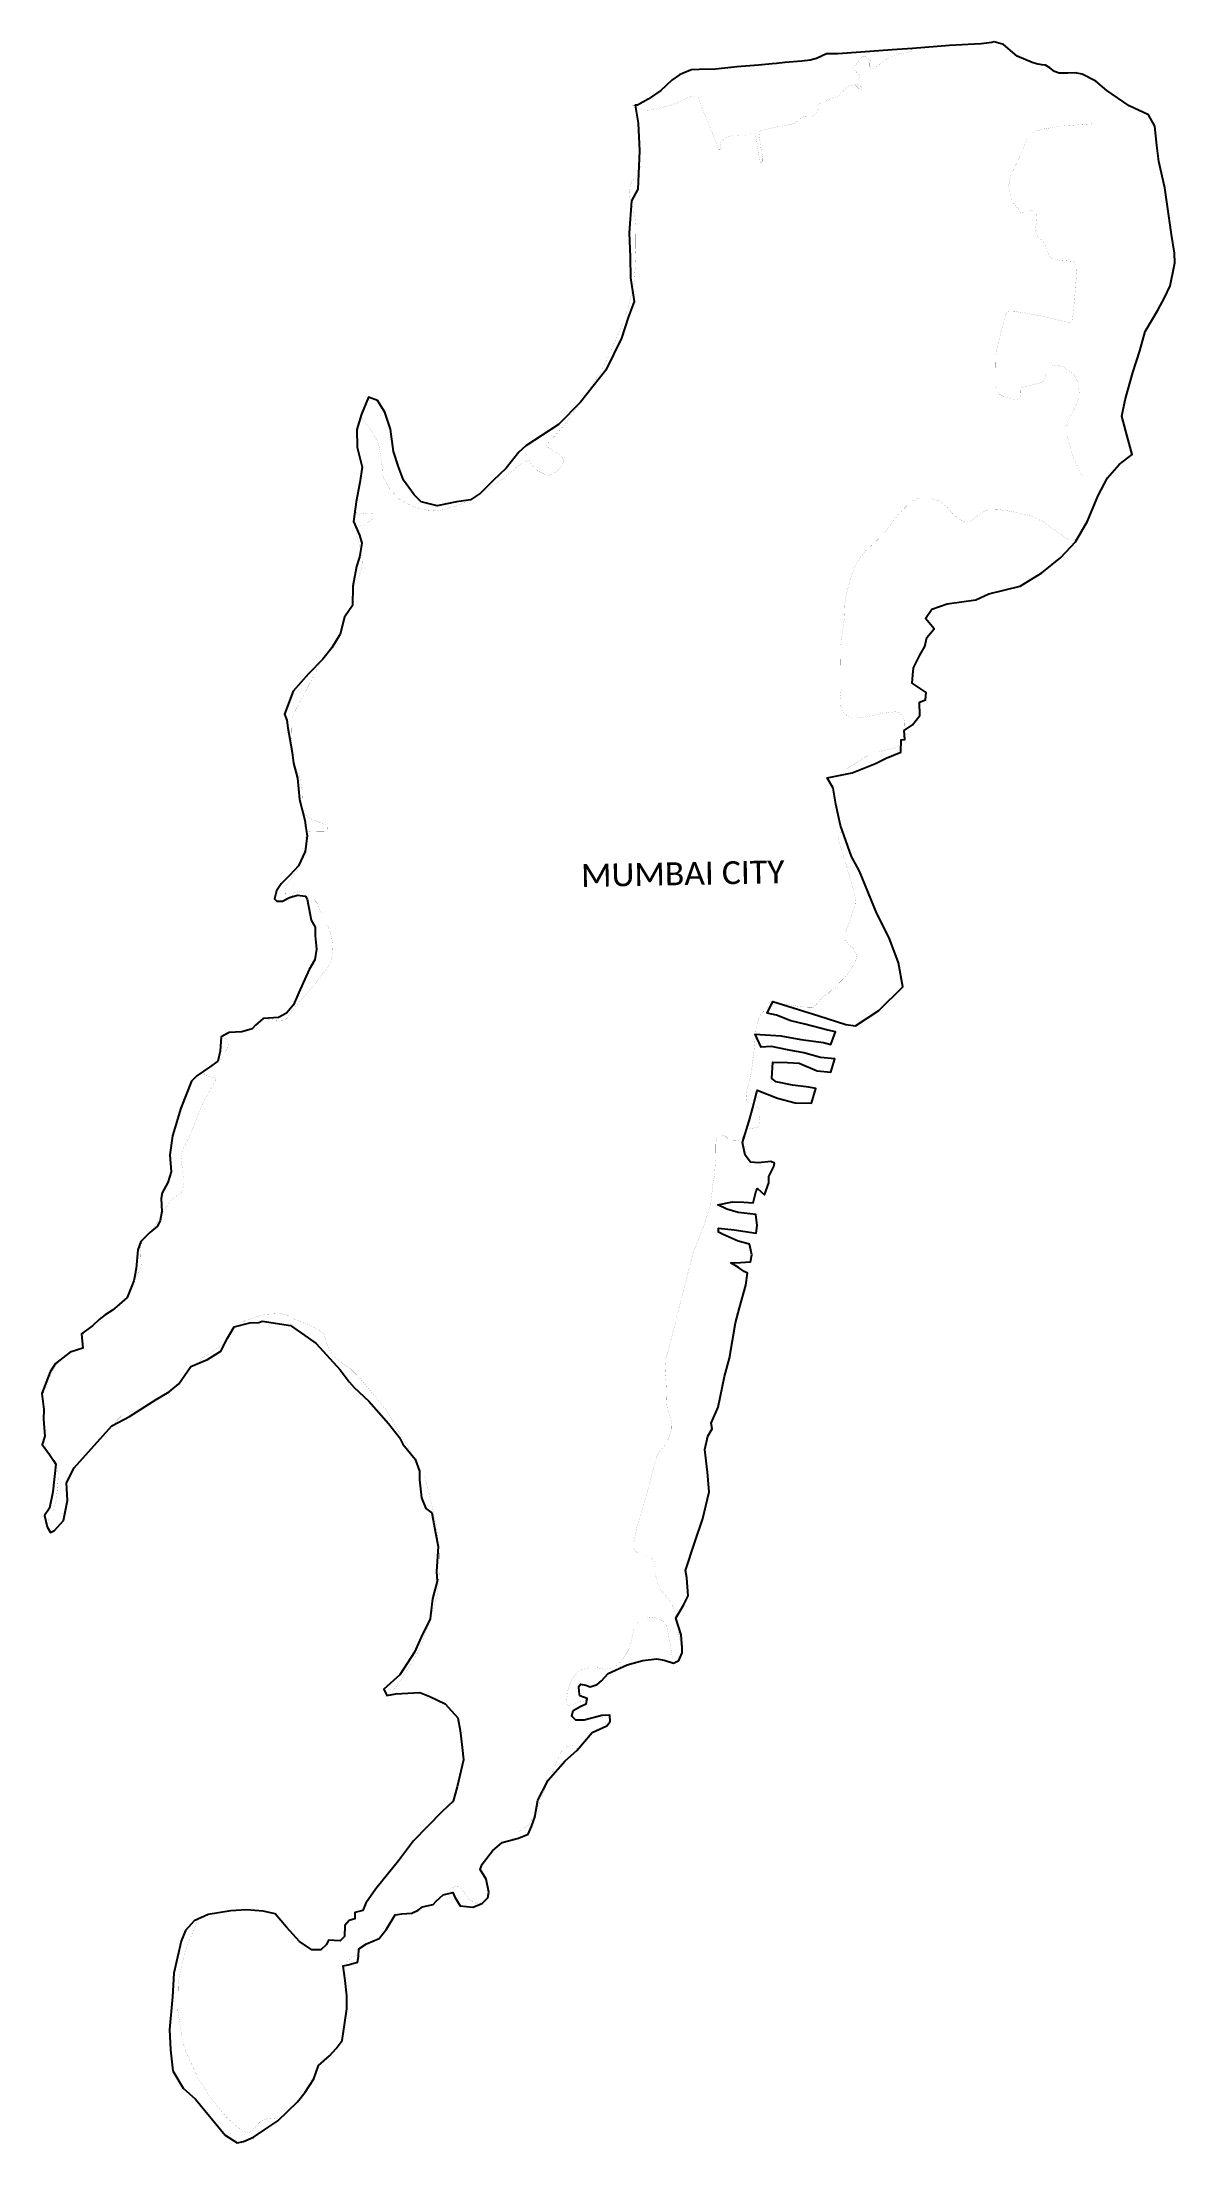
# Model space of a CAD drawing. Header units: metres. Extents: x 267545 to 277034, y 2090463 to 2108057.
import ezdxf

# ---------------------------------------------------------------- set-up
doc = ezdxf.new("R2010")
doc.units = ezdxf.units.M
for name, color, linetype in [('HAZARDS LINE', 1, 'Continuous'), ('village', 3, 'Continuous'), ('VILLAGE NAME', 250, 'Continuous')]:
    doc.layers.add(name, color=color, linetype=linetype)
doc.styles.get("Standard").update_dxf_attribs({"font": 'simplex.shx'})

msp = doc.modelspace()

# ---------------------------------------------------------------- linework, layer by layer
at = {"color": 3, "flags": 128}
msp.add_lwpolyline([(268640, 2091068), (268728, 2090922)], dxfattribs=at)
at = {"layer": 'HAZARDS LINE', "lineweight": 18}
for points, const_width in [([(272517, 2107509), (272541, 2107504), (272588, 2107484), (272632, 2107487), (272692, 2107495), (272796, 2107525), (272872, 2107548), (272912, 2107572), (272964, 2107595), (272996, 2107603), (273024, 2107599), (273040, 2107594), (273059, 2107542), (273172, 2107262), (273214, 2107154), (273226, 2107154), (273234, 2107162), (273223, 2107206), (273227, 2107218), (273239, 2107230), (273255, 2107237), (273291, 2107265), (273323, 2107272), (273359, 2107272), (273391, 2107276), (273431, 2107275), (273447, 2107279), (273451, 2107287), (273459, 2107291), (273487, 2107295), (273502, 2107294), (273518, 2107282), (273526, 2107262), (273556, 2107063), (273563, 2107051), (273579, 2107050), (273580, 2107094), (273569, 2107150), (273554, 2107258), (273550, 2107294), (273550, 2107310), (273586, 2107321), (273690, 2107344), (273762, 2107355), (273814, 2107366), (273850, 2107378), (273878, 2107398), (273898, 2107417), (273914, 2107429), (273938, 2107433), (273990, 2107432), (274014, 2107448), (274034, 2107468), (274042, 2107487), (274046, 2107495), (274035, 2107507), (274035, 2107515), (274047, 2107531), (274071, 2107547), (274095, 2107559), (274127, 2107574), (274159, 2107586), (274191, 2107593), (274219, 2107601), (274227, 2107613), (274231, 2107625), (274239, 2107637), (274259, 2107652), (274276, 2107672), (274304, 2107688), (274332, 2107695), (274352, 2107703), (274355, 2107699), (274387, 2107667), (274407, 2107659), (274415, 2107662), (274411, 2107666), (274399, 2107683), (274383, 2107695), (274375, 2107703), (274376, 2107715), (274380, 2107723), (274384, 2107735), (274388, 2107750), (274392, 2107774), (274388, 2107786), (274369, 2107802), (274353, 2107819), (274341, 2107823), (274341, 2107827), (274349, 2107846), (274353, 2107850), (274402, 2107922), (274414, 2107929), (274418, 2107933), (274426, 2107933), (274430, 2107937), (274434, 2107933), (274442, 2107933), (274454, 2107925), (274477, 2107905), (274481, 2107905), (274481, 2107901), (274477, 2107893), (274473, 2107885), (274473, 2107857), (274477, 2107853), (274485, 2107845), (274500, 2107837), (274520, 2107837), (274565, 2107876), (274637, 2107927), (274709, 2107954), (274793, 2107969), (274821, 2107977), (274829, 2107984), (274831, 2108002)], 0.597), ([(272525, 2107525), (272497, 2107525), (272489, 2107525), (272477, 2107521)], 0.597), ([(276317, 2104366), (276266, 2104415), (276239, 2104451), (276215, 2104507), (276184, 2104575), (276127, 2104767), (276128, 2104846), (276144, 2104906), (276189, 2104981), (276213, 2105033), (276234, 2105088), (276230, 2105140), (276227, 2105172), (276223, 2105204), (276204, 2105240), (276180, 2105276), (276137, 2105312), (276097, 2105337), (276038, 2105353), (276002, 2105346), (275974, 2105318), (275953, 2105275), (275941, 2105231), (275924, 2105207), (275865, 2105192), (275765, 2105169), (275741, 2105162), (275740, 2105118), (275736, 2105078), (275728, 2105062), (275696, 2105058), (275612, 2105083), (275561, 2105108), (275541, 2105136), (275526, 2105192), (275529, 2105431), (275600, 2105721), (275616, 2105780), (275644, 2105804), (275692, 2105803), (275903, 2105765), (276078, 2105723), (276149, 2105707), (276173, 2105714), (276182, 2105786), (276200, 2105989), (276210, 2106132), (276207, 2106192), (276195, 2106208), (276179, 2106220), (276071, 2106229), (276016, 2106238), (275988, 2106250), (275976, 2106270), (275965, 2106306), (275953, 2106338), (275942, 2106370), (275922, 2106394), (275898, 2106411), (275883, 2106435), (275871, 2106451), (275867, 2106495), (275872, 2106538), (275876, 2106586), (275873, 2106626), (275865, 2106650), (275849, 2106650), (275833, 2106646), (275789, 2106631), (275741, 2106628), (275718, 2106664), (275671, 2106720), (275659, 2106772), (275640, 2106844), (275649, 2106899), (275661, 2106943), (275719, 2107066), (275751, 2107133), (275796, 2107248), (275804, 2107260), (275812, 2107272), (275841, 2107300), (275925, 2107327), (276084, 2107353), (276351, 2107373)], 0.597), ([(270216, 2104921), (270280, 2104833), (270343, 2104741), (270366, 2104681), (270396, 2104493), (270399, 2104429), (270414, 2104385), (270457, 2104313), (270536, 2104229), (270659, 2104163), (270778, 2104134), (270838, 2104130), (270909, 2104141), (271001, 2104168), (271065, 2104191), (271138, 2104234), (271226, 2104285), (271354, 2104363), (271410, 2104402), (271515, 2104492), (271591, 2104543), (271615, 2104551), (271627, 2104551), (271643, 2104523), (271658, 2104503), (271698, 2104466), (271761, 2104434), (271785, 2104426), (271829, 2104445), (271869, 2104472), (271906, 2104520), (271914, 2104544), (271906, 2104576), (271883, 2104600), (271839, 2104628), (271804, 2104652), (271776, 2104665), (271768, 2104677), (271784, 2104700), (271837, 2104756), (271917, 2104846), (272116, 2105127), (272168, 2105210), (272229, 2105297), (272278, 2105404), (272323, 2105503), (272372, 2105614), (272405, 2105689), (272430, 2105765), (272458, 2105844), (272483, 2105951), (272504, 2106047), (272509, 2106114), (272514, 2106174), (272519, 2106306), (272518, 2106509), (272511, 2106589), (272492, 2106672), (272469, 2106752), (272465, 2106800), (272474, 2106864), (272486, 2106888), (272510, 2106915), (272531, 2106939), (272551, 2106978), (272555, 2107010), (272556, 2107042), (272545, 2107064)], 0.597), ([(270149, 2103473), (270161, 2103496), (270214, 2103619), (270227, 2103694), (270224, 2103762), (270217, 2103802), (270201, 2103854), (270174, 2103946), (270175, 2103974), (270187, 2103994), (270255, 2104021), (270303, 2104052), (270323, 2104068), (270323, 2104088), (270312, 2104108), (270304, 2104112), (270264, 2104112), (270236, 2104108), (270212, 2104105), (270196, 2104101), (270184, 2104105), (270176, 2104121), (270173, 2104165), (270177, 2104218)], 0.597), ([(274750, 2102213), (274755, 2102225), (274764, 2102268), (274768, 2102320), (274769, 2102352), (274765, 2102384), (274746, 2102416), (274726, 2102440), (274694, 2102448), (274626, 2102441), (274523, 2102422), (274451, 2102407), (274379, 2102396), (274323, 2102397), (274295, 2102409), (274268, 2102433), (274248, 2102465), (274229, 2102506), (274229, 2102553), (274238, 2102633), (274234, 2102999), (274265, 2103234), (274270, 2103354), (274283, 2103437), (274317, 2103568), (274358, 2103675), (274394, 2103735), (274443, 2103794), (274527, 2103873), (274604, 2103947), (274673, 2104046), (274761, 2104145), (274826, 2104212), (274902, 2104239), (274989, 2104238), (275057, 2104213), (275120, 2104169), (275167, 2104112), (275211, 2104072), (275246, 2104048), (275282, 2104039), (275326, 2104047), (275374, 2104082), (275430, 2104125), (275466, 2104137), (275566, 2104140), (275657, 2104127), (275800, 2104097), (275923, 2104044), (276006, 2103983), (276097, 2103918), (276148, 2103886), (276172, 2103886), (276208, 2103893), (276216, 2103898)], 0.597), ([(269637, 2102251), (269639, 2102394), (269655, 2102434), (269680, 2102485), (269737, 2102584), (269786, 2102683), (269830, 2102763), (269863, 2102834), (269871, 2102863)], 0.597), ([(269391, 2099874), (269392, 2099874), (269424, 2099873), (269527, 2099864), (269583, 2099867), (269599, 2099883), (269660, 2099970), (269819, 2100155), (269944, 2100313), (269965, 2100361), (269982, 2100433), (269979, 2100513), (269968, 2100573), (269937, 2100661), (269887, 2100761), (269848, 2100850), (269789, 2100910), (269730, 2100939), (269698, 2100944), (269670, 2100936), (269650, 2100924), (269637, 2100901), (269625, 2100881), (269617, 2100873), (269605, 2100869), (269589, 2100877), (269581, 2100905), (269582, 2100933), (269590, 2100981), (269623, 2101036), (269656, 2101084), (269700, 2101147), (269725, 2101223), (269746, 2101298), (269751, 2101334), (269756, 2101410), (269760, 2101430), (269780, 2101441), (269796, 2101449), (269908, 2101448), (269924, 2101451), (269936, 2101463), (269937, 2101491), (269925, 2101503), (269901, 2101508), (269865, 2101524), (269826, 2101537), (269790, 2101557), (269770, 2101569), (269750, 2101586), (269735, 2101610), (269727, 2101638), (269728, 2101698), (269725, 2101794), (269703, 2101906), (269676, 2101966), (269653, 2102018), (269638, 2102090), (269635, 2102226), (269636, 2102270)], 0.599), ([(274740, 2102176), (274688, 2102144), (274624, 2102129), (274556, 2102114), (274487, 2102091), (274431, 2102064), (274387, 2102033), (274282, 2101970), (274246, 2101935), (274239, 2101919)], 0.599), ([(274250, 2101450), (274231, 2101436), (274214, 2101400), (274218, 2101364), (274283, 2101160), (274348, 2100936), (274359, 2100876), (274354, 2100828), (274329, 2100760), (274317, 2100708), (274288, 2100641), (274275, 2100597), (274275, 2100557), (274278, 2100525), (274302, 2100497), (274337, 2100469), (274365, 2100424), (274368, 2100408), (274364, 2100384), (274360, 2100357), (274331, 2100309), (274303, 2100265), (274270, 2100226), (274226, 2100183), (274189, 2100143), (274161, 2100120), (274124, 2100084), (274076, 2100053), (274048, 2100017), (274023, 2099990), (274003, 2099974), (273935, 2099975), (273864, 2099984), (273752, 2100002), (273688, 2100002), (273644, 2099983), (273608, 2099960), (273571, 2099920), (273543, 2099869), (273526, 2099797), (273507, 2099598), (273489, 2099454), (273476, 2099379), (273447, 2099275), (273442, 2099231), (273446, 2099199), (273457, 2099183), (273473, 2099171), (273509, 2099155), (273541, 2099138), (273552, 2099118), (273552, 2099090), (273555, 2099042), (273551, 2099006), (273550, 2098974), (273534, 2098967), (273510, 2098963), (273482, 2098959), (273450, 2098956), (273434, 2098932), (273413, 2098884), (273393, 2098865), (273373, 2098857), (273337, 2098858), (273290, 2098874), (273270, 2098894), (273242, 2098903), (273222, 2098903), (273198, 2098891), (273194, 2098875), (273189, 2098840), (273188, 2098716), (273178, 2098580), (273164, 2098489), (273146, 2098329), (273100, 2098178), (272997, 2097912), (272862, 2097383), (272807, 2097160), (272790, 2097093), (272769, 2097029), (272764, 2096925), (272771, 2096845), (272774, 2096761), (272776, 2096674), (272776, 2096670), (272783, 2096602), (272806, 2096541), (272818, 2096489), (272817, 2096441), (272796, 2096370), (272771, 2096318), (272723, 2096263), (272702, 2096231), (272690, 2096196), (272665, 2096108), (272618, 2095925), (272530, 2095631), (272501, 2095492), (272500, 2095448), (272508, 2095428), (272516, 2095416), (272551, 2095399), (272615, 2095378), (272647, 2095362), (272674, 2095338), (272681, 2095290), (272681, 2095238), (272692, 2095178), (272715, 2095121), (272746, 2095073), (272782, 2095029), (272813, 2094988), (272832, 2094948), (272852, 2094892), (272877, 2094732), (272907, 2094567)], 0.599), ([(269018, 2099530), (269028, 2099528), (269048, 2099535), (269060, 2099555), (269101, 2099638), (269109, 2099666), (269102, 2099682), (269062, 2099734)], 0.599), ([(268320, 2097715), (268336, 2097721), (268357, 2097756), (268373, 2097796), (268378, 2097840), (268370, 2097884), (268371, 2097928), (268367, 2097964), (268380, 2097996), (268400, 2098023), (268437, 2098075), (268498, 2098154), (268579, 2098288), (268608, 2098336), (268624, 2098355), (268661, 2098387), (268701, 2098410), (268717, 2098434), (268726, 2098466), (268734, 2098506), (268735, 2098538), (268727, 2098574), (268720, 2098622), (268713, 2098686), (268709, 2098722), (268714, 2098749), (268730, 2098793), (268775, 2098876), (268821, 2098992), (268887, 2099158), (269001, 2099368), (268998, 2099380), (268986, 2099384), (268938, 2099397), (268910, 2099409), (268902, 2099418), (268906, 2099425), (268911, 2099445)], 0.599), ([(270455, 2094215), (270533, 2094313), (270634, 2094467), (270712, 2094610), (270779, 2094793), (270825, 2094944), (270854, 2095055), (270867, 2095151), (270873, 2095255), (270871, 2095422), (270857, 2095554), (270850, 2095622), (270824, 2095742), (270790, 2095894), (270748, 2096047), (270690, 2096163), (270596, 2096316), (270537, 2096413), (270420, 2096610), (270197, 2096877), (270130, 2096945), (270043, 2097003), (269980, 2097059), (269941, 2097128), (269921, 2097192), (269910, 2097236), (269851, 2097281), (269744, 2097326), (269668, 2097359), (269589, 2097400), (269541, 2097409), (269413, 2097402), (269321, 2097376), (269245, 2097349), (269210, 2097312)], 0.599), ([(267877, 2097217), (267882, 2097224), (267936, 2097284)], 0.599), ([(267547, 2096722), (267577, 2096785), (267627, 2096912), (267671, 2096987), (267753, 2097064)], 0.599), ([(269085, 2097174), (269079, 2097168), (268966, 2097085), (268881, 2097031), (268856, 2096993)], 0.599), ([(268375, 2096609), (268345, 2096603), (268265, 2096580), (268212, 2096553), (268172, 2096513), (268153, 2096481)], 0.599), ([(267578, 2096270), (267578, 2096270), (267567, 2096338), (267565, 2096366)], 0.599), ([(267585, 2095639), (267585, 2095647), (267602, 2095687), (267639, 2095762), (267664, 2095846), (267677, 2095973), (267683, 2096057), (267675, 2096109), (267660, 2096141), (267659, 2096142)], 0.599), ([(267618, 2095577), (267614, 2095581)], 0.599), ([(272831, 2094482), (272804, 2094657), (272778, 2094789), (272763, 2094817), (272727, 2094846), (272664, 2094863), (272624, 2094867), (272604, 2094855), (272527, 2094817), (272503, 2094769), (272486, 2094689), (272473, 2094626), (272456, 2094590), (272440, 2094558), (272403, 2094503), (272355, 2094460), (272315, 2094440), (272258, 2094429), (272199, 2094442), (272131, 2094443), (272063, 2094428), (272018, 2094392), (271974, 2094329), (271949, 2094254), (271944, 2094206), (271939, 2094162), (271943, 2094138), (271963, 2094126), (271987, 2094129), (272059, 2094160), (272107, 2094167)], 0.599), ([(272231, 2094042), (272241, 2094026), (272268, 2093974), (272278, 2093958)], 0.599), ([(272032, 2093758), (272014, 2093778), (272006, 2093786), (271974, 2093790), (271930, 2093779), (271898, 2093747), (271873, 2093700), (271848, 2093628), (271820, 2093569), (271774, 2093474), (271737, 2093370), (271671, 2093224), (271646, 2093168), (271622, 2093124), (271582, 2093097), (271537, 2093066), (271476, 2093003), (271474, 2093000)], 0.599), ([(270937, 2093275), (270941, 2093273), (270969, 2093289), (270990, 2093313), (271006, 2093348), (271011, 2093380), (271008, 2093391)], 0.599), ([(270629, 2092958), (270642, 2092970), (270659, 2092997)], 0.599), ([(271279, 2092522), (271210, 2092471), (271186, 2092468), (271150, 2092484), (271130, 2092496), (271095, 2092537), (271067, 2092577), (271048, 2092609), (271032, 2092614), (271000, 2092610), (270956, 2092583), (270922, 2092544)], 0.599), ([(269532, 2090662), (269512, 2090666), (269453, 2090671), (269417, 2090664), (269368, 2090636), (269332, 2090597), (269303, 2090561), (269291, 2090558), (269271, 2090546), (269232, 2090558), (269180, 2090599), (269093, 2090676), (269015, 2090765), (268948, 2090854), (268847, 2091019), (268804, 2091111), (268754, 2091220), (268723, 2091308), (268705, 2091420), (268683, 2091572), (268686, 2091783), (268694, 2091847), (268716, 2091955), (268745, 2092062), (268758, 2092106), (268783, 2092169), (268824, 2092261), (268853, 2092338)], 0.599), ([(270650, 2092390), (270646, 2092391), (270630, 2092386)], 0.599), ([(270447, 2092281), (270409, 2092263), (270392, 2092227), (270387, 2092201)], 0.599), ([(270197, 2092035), (270166, 2092031), (270130, 2092011), (270101, 2091976), (270095, 2091952)], 0.599), ([(270083, 2091835), (270083, 2091800), (270086, 2091740), (270093, 2091680), (270096, 2091592), (270096, 2091566)], 0.599)]:
    msp.add_lwpolyline(points, dxfattribs=dict(at, const_width=const_width))
at = {"layer": 'village', "color": 3, "true_color": 0x00ff00}
for points in [[(275519, 2108057, 0), (275501, 2108054, 0), (275412, 2108042, 0), (275408, 2108042, 0), (275145, 2108028, 0), (274836, 2108003, 0), (274664, 2107990, 0), (274403, 2107972, 0), (274209, 2107958, 0), (274115, 2107959, 0), (274032, 2107918, 0), (273979, 2107904, 0), (273910, 2107896, 0), (273767, 2107885, 0), (273696, 2107877, 0), (273696, 2107877, 0), (273661, 2107873, 0), (273547, 2107862, 0), (273364, 2107848, 0), (273185, 2107830, 0), (273048, 2107827, 0), (272984, 2107824, 0), (272935, 2107803, 0), (272884, 2107782, 0), (272820, 2107738, 0), (272729, 2107652, 0), (272622, 2107577, 0), (272532, 2107528, 0), (272514, 2107529, 0), (272537, 2107376, 0), (272548, 2107145, 0), (272535, 2106824, 0), (272482, 2106726, 0), (272463, 2106458, 0), (272471, 2106254, 0), (272475, 2106082, 0), (272505, 2105884, 0), (272455, 2105750, 0), (272398, 2105577, 0), (272266, 2105310, 0), (272055, 2105042, 0), (271871, 2104855, 0), (271596, 2104676, 0), (271596, 2104676, 0), (271538, 2104621, 0), (271433, 2104487, 0), (271324, 2104384, 0), (271217, 2104279, 0), (271134, 2104223, 0), (271018, 2104205, 0), (270854, 2104172, 0), (270721, 2104205, 0), (270662, 2104265, 0), (270572, 2104389, 0), (270530, 2104498, 0), (270489, 2104628, 0), (270463, 2104816, 0), (270416, 2104957, 0), (270354, 2105055, 0), (270279, 2105083, 0), (270222, 2104941, 0), (270181, 2104813, 0), (270184, 2104665, 0), (270227, 2104496, 0), (270208, 2104368, 0), (270175, 2104206, 0), (270153, 2104041, 0), (270203, 2103926, 0), (270224, 2103860, 0), (270205, 2103744, 0), (270180, 2103666, 0), (270149, 2103501, 0), (270145, 2103339, 0), (270080, 2103240, 0), (270041, 2103098, 0), (269973, 2102983, 0), (269896, 2102889, 0), (269776, 2102766, 0), (269650, 2102620, 0), (269577, 2102429, 0), (269595, 2102379, 0), (269605, 2102315, 0), (269629, 2102172, 0), (269639, 2102106, 0), (269652, 2102019, 0), (269685, 2101892, 0), (269702, 2101713, 0), (269747, 2101540, 0), (269755, 2101475, 0), (269767, 2101408, 0), (269748, 2101278, 0), (269694, 2101157, 0), (269622, 2101081, 0), (269548, 2101006, 0), (269510, 2100950, 0), (269493, 2100883, 0), (269512, 2100861, 0), (269559, 2100861, 0), (269618, 2100892, 0), (269684, 2100912, 0), (269751, 2100904, 0), (269767, 2100878, 0), (269791, 2100749, 0), (269799, 2100704, 0), (269834, 2100644, 0), (269833, 2100572, 0), (269843, 2100461, 0), (269831, 2100370, 0), (269783, 2100290, 0), (269697, 2100096, 0), (269652, 2099994, 0), (269592, 2099925, 0), (269525, 2099887, 0), (269398, 2099880, 0), (269332, 2099824, 0), (269305, 2099793, 0), (269218, 2099768, 0), (269113, 2099763, 0), (269046, 2099725, 0), (269038, 2099607, 0), (269017, 2099523, 0), (268949, 2099471, 0), (268842, 2099398, 0), (268796, 2099355, 0), (268707, 2099129, 0), (268637, 2098897, 0), (268617, 2098737, 0), (268626, 2098595, 0), (268599, 2098507, 0), (268553, 2098419, 0), (268542, 2098371, 0), (268549, 2098263, 0), (268534, 2098188, 0), (268513, 2098141, 0), (268448, 2098087, 0), (268372, 2098011, 0), (268347, 2097943, 0), (268333, 2097787, 0), (268314, 2097682, 0), (268259, 2097543, 0), (268191, 2097484, 0), (268135, 2097436, 0), (268074, 2097399, 0), (268024, 2097360, 0), (267968, 2097306, 0), (267897, 2097256, 0), (267875, 2097238, 0), (267887, 2097119, 0), (267780, 2097085, 0), (267659, 2096989, 0), (267613, 2096920, 0), (267545, 2096739, 0), (267560, 2096604, 0), (267557, 2096523, 0), (267570, 2096382, 0), (267547, 2096313, 0), (267607, 2096229, 0), (267642, 2096177, 0), (267660, 2096148, 0), (267635, 2095917, 0), (267607, 2095780, 0), (267567, 2095717, 0), (267589, 2095622, 0), (267617, 2095576, 0), (267650, 2095591, 0), (267725, 2095677, 0), (267759, 2095844, 0), (267750, 2095992, 0), (267816, 2096116, 0), (268131, 2096469, 0), (268278, 2096547, 0), (268501, 2096689, 0), (268611, 2096753, 0), (268690, 2096819, 0), (268791, 2096966, 0), (268931, 2097024, 0), (269044, 2097094, 0), (269100, 2097203, 0), (269154, 2097297, 0), (269287, 2097332, 0), (269361, 2097333, 0), (269389, 2097344, 0), (269626, 2097308, 0), (269775, 2097205, 0), (269840, 2097159, 0), (270041, 2096936, 0), (270118, 2096836, 0), (270159, 2096790, 0), (270282, 2096674, 0), (270446, 2096488, 0), (270539, 2096371, 0), (270567, 2096314, 0), (270671, 2096188, 0), (270707, 2096089, 0), (270706, 2096015, 0), (270724, 2095865, 0), (270760, 2095777, 0), (270811, 2095740, 0), (270838, 2095586, 0), (270862, 2095457, 0), (270849, 2095248, 0), (270854, 2095167, 0), (270815, 2095020, 0), (270803, 2094902, 0), (270796, 2094853, 0), (270721, 2094698, 0), (270665, 2094572, 0), (270543, 2094382, 0), (270407, 2094264, 0), (270432, 2094211, 0), (270508, 2094224, 0), (270709, 2094234, 0), (270793, 2094202, 0), (270923, 2094140, 0), (271028, 2094024, 0), (271048, 2093918, 0), (271063, 2093775, 0), (271075, 2093670, 0), (271022, 2093444, 0), (270990, 2093324, 0), (270893, 2093236, 0), (270656, 2092994, 0), (270531, 2092826, 0), (270340, 2092592, 0), (270258, 2092470, 0), (270231, 2092411, 0), (270165, 2092392, 0), (270165, 2092340, 0), (270119, 2092327, 0), (270082, 2092284, 0), (270078, 2092193, 0), (270042, 2092156, 0), (269944, 2092161, 0), (269928, 2092124, 0), (269881, 2092081, 0), (269806, 2092080, 0), (269703, 2092149, 0), (269593, 2092271, 0), (269499, 2092381, 0), (269398, 2092404, 0), (269259, 2092416, 0), (269126, 2092407, 0), (268936, 2092376, 0), (268819, 2092322, 0), (268747, 2092243, 0), (268710, 2092153, 0), (268648, 2091884, 0), (268638, 2091688, 0), (268613, 2091413, 0), (268622, 2091244, 0), (268640, 2091068, 0)], [(268728, 2090922, 0), (268831, 2090829, 0), (269079, 2090528, 0), (269179, 2090463, 0), (269233, 2090474, 0), (269316, 2090511, 0), (269421, 2090582, 0), (269520, 2090649, 0), (269684, 2090807, 0), (269748, 2090887, 0), (269821, 2090999, 0), (269862, 2091111, 0), (269953, 2091192, 0), (270010, 2091255, 0), (270059, 2091320, 0), (270082, 2091472, 0), (270098, 2091586, 0), (270097, 2091694, 0), (270085, 2091823, 0), (270067, 2091947, 0), (270108, 2091955, 0), (270187, 2091976, 0), (270197, 2092025, 0), (270198, 2092090, 0), (270262, 2092131, 0), (270368, 2092176, 0), (270430, 2092253, 0), (270502, 2092374, 0), (270560, 2092382, 0), (270643, 2092386, 0), (270697, 2092413, 0), (270732, 2092440, 0), (270821, 2092459, 0), (270847, 2092487, 0), (270905, 2092540, 0), (270985, 2092559, 0), (271002, 2092520, 0), (271047, 2092450, 0), (271154, 2092438, 0), (271233, 2092469, 0), (271278, 2092516, 0), (271288, 2092564, 0), (271265, 2092673, 0), (271214, 2092752, 0), (271231, 2092797, 0), (271317, 2092908, 0), (271400, 2092980, 0), (271537, 2093016, 0), (271616, 2093050, 0), (271646, 2093113, 0), (271673, 2093192, 0), (271699, 2093333, 0), (271784, 2093501, 0), (271928, 2093664, 0), (272025, 2093750, 0), (272153, 2093899, 0), (272277, 2093956, 0), (272304, 2093993, 0), (272300, 2094045, 0), (272235, 2094043, 0), (272087, 2094004, 0), (272017, 2094004, 0), (271983, 2094038, 0), (271995, 2094085, 0), (272058, 2094122, 0), (272102, 2094141, 0), (272111, 2094185, 0), (272049, 2094207, 0), (272044, 2094240, 0), (272041, 2094286, 0), (272056, 2094306, 0), (272099, 2094298, 0), (272135, 2094283, 0), (272196, 2094302, 0), (272231, 2094332, 0), (272288, 2094394, 0), (272447, 2094468, 0), (272578, 2094503, 0), (272693, 2094517, 0), (272756, 2094505, 0), (272834, 2094481, 0), (272878, 2094502, 0), (272907, 2094567, 0), (272907, 2094612, 0), (272897, 2094719, 0), (272854, 2094859, 0), (272918, 2094967, 0), (272958, 2095045, 0), (272945, 2095195, 0), (272934, 2095257, 0), (273013, 2095494, 0), (273079, 2095693, 0), (273133, 2095917, 0), (273120, 2096081, 0), (273097, 2096271, 0), (273122, 2096381, 0), (273158, 2096442, 0), (273150, 2096490, 0), (273207, 2096626, 0), (273262, 2096882, 0), (273302, 2097036, 0), (273353, 2097330, 0), (273387, 2097456, 0), (273440, 2097647, 0), (273455, 2097746, 0), (273427, 2097761, 0), (273379, 2097793, 0), (273313, 2097832, 0), (273395, 2097836, 0), (273480, 2097841, 0), (273491, 2097900, 0), (273481, 2097939, 0), (273471, 2097991, 0), (273377, 2098016, 0), (273251, 2098070, 0), (273210, 2098091, 0), (273212, 2098123, 0), (273343, 2098111, 0), (273525, 2098083, 0), (273534, 2098146, 0), (273524, 2098238, 0), (273376, 2098254, 0), (273281, 2098284, 0), (273206, 2098320, 0), (273327, 2098343, 0), (273423, 2098342, 0), (273501, 2098335, 0), (273526, 2098437, 0), (273537, 2098456, 0), (273596, 2098403, 0), (273632, 2098503, 0), (273632, 2098557, 0), (273674, 2098640, 0), (273679, 2098668, 0), (273649, 2098683, 0), (273546, 2098671, 0), (273478, 2098676, 0), (273433, 2098736, 0), (273411, 2098840, 0), (273469, 2099023, 0), (273502, 2099143, 0), (273535, 2099280, 0), (273705, 2099211, 0), (273854, 2099174, 0), (273991, 2099171, 0), (274026, 2099292, 0), (273967, 2099304, 0), (273830, 2099321, 0), (273693, 2099349, 0), (273658, 2099377, 0), (273667, 2099514, 0), (273788, 2099512, 0), (273886, 2099505, 0), (274038, 2099440, 0), (274151, 2099430, 0), (274186, 2099542, 0), (274064, 2099552, 0), (273925, 2099592, 0), (273790, 2099618, 0), (273656, 2099646, 0), (273569, 2099640, 0), (273519, 2099748, 0), (273734, 2099735, 0), (273900, 2099705, 0), (274090, 2099678, 0), (274151, 2099662, 0), (274191, 2099767, 0), (274126, 2099781, 0), (273935, 2099831, 0), (273817, 2099860, 0), (273696, 2099907, 0), (273618, 2099924, 0), (273665, 2100023, 0), (274051, 2099901, 0), (274276, 2099829, 0), (274359, 2099817, 0), (274555, 2099946, 0), (274755, 2100146, 0), (274718, 2100345, 0), (274641, 2100555, 0), (274537, 2100758, 0), (274392, 2101113, 0), (274324, 2101236, 0), (274234, 2101496, 0), (274193, 2101675, 0), (274171, 2101809, 0), (274122, 2101895, 0), (274331, 2101938, 0), (274526, 2102014, 0), (274614, 2102061, 0), (274737, 2102111, 0), (274742, 2102212, 0), (274771, 2102215, 0), (274766, 2102291, 0), (274835, 2102338, 0), (274896, 2102418, 0), (274895, 2102529, 0), (274944, 2102548, 0), (274950, 2102609, 0), (274832, 2102688, 0), (274838, 2102757, 0), (274843, 2102816, 0), (274898, 2102921, 0), (274939, 2102995, 0), (274957, 2103069, 0), (275018, 2103143, 0), (274944, 2103228, 0), (274998, 2103308, 0), (275126, 2103352, 0), (275365, 2103385, 0), (275475, 2103435, 0), (275738, 2103499, 0), (275920, 2103611, 0), (276078, 2103741, 0), (276200, 2103871, 0), (276302, 2104044, 0), (276392, 2104259, 0), (276470, 2104407, 0), (276567, 2104518, 0), (276674, 2104603, 0), (276633, 2104756, 0), (276588, 2104925, 0), (276618, 2105059, 0), (276680, 2105288, 0), (276740, 2105470, 0), (276783, 2105632, 0), (276890, 2105810, 0), (276946, 2105915, 0), (276995, 2106016, 0), (277028, 2106180, 0), (277028, 2106180, 0), (277034, 2106209, 0), (277031, 2106288, 0), (277004, 2106446, 0), (276950, 2106837, 0), (276898, 2107056, 0), (276882, 2107191, 0), (276865, 2107352, 0), (276812, 2107447, 0), (276649, 2107522, 0), (276464, 2107652, 0), (276371, 2107730, 0), (276257, 2107787, 0), (276197, 2107799, 0), (276137, 2107796, 0), (276063, 2107797, 0), (276024, 2107811, 0), (275986, 2107842, 0), (275950, 2107864, 0), (275919, 2107866, 0), (275873, 2107874, 0), (275838, 2107885, 0), (275712, 2107938, 0), (275597, 2108036, 0), (275519, 2108057, 0), (275519, 2108057, 0)]]:
    msp.add_polyline3d(points, dxfattribs=at)

# ---------------------------------------------------------------- texts
at = {"layer": 'VILLAGE NAME', "insert": (272058, 2101172), "char_height": 191.46, "attachment_point": 1, "rotation": 1.1028}
msp.add_mtext_dynamic_manual_height_columns('{\\fCalibri|b0|i0|c0|p34;MUMBAI CITY}', width=1803.47, gutter_width=957, heights=[0], dxfattribs=at)

doc.saveas('drawing.dxf')
